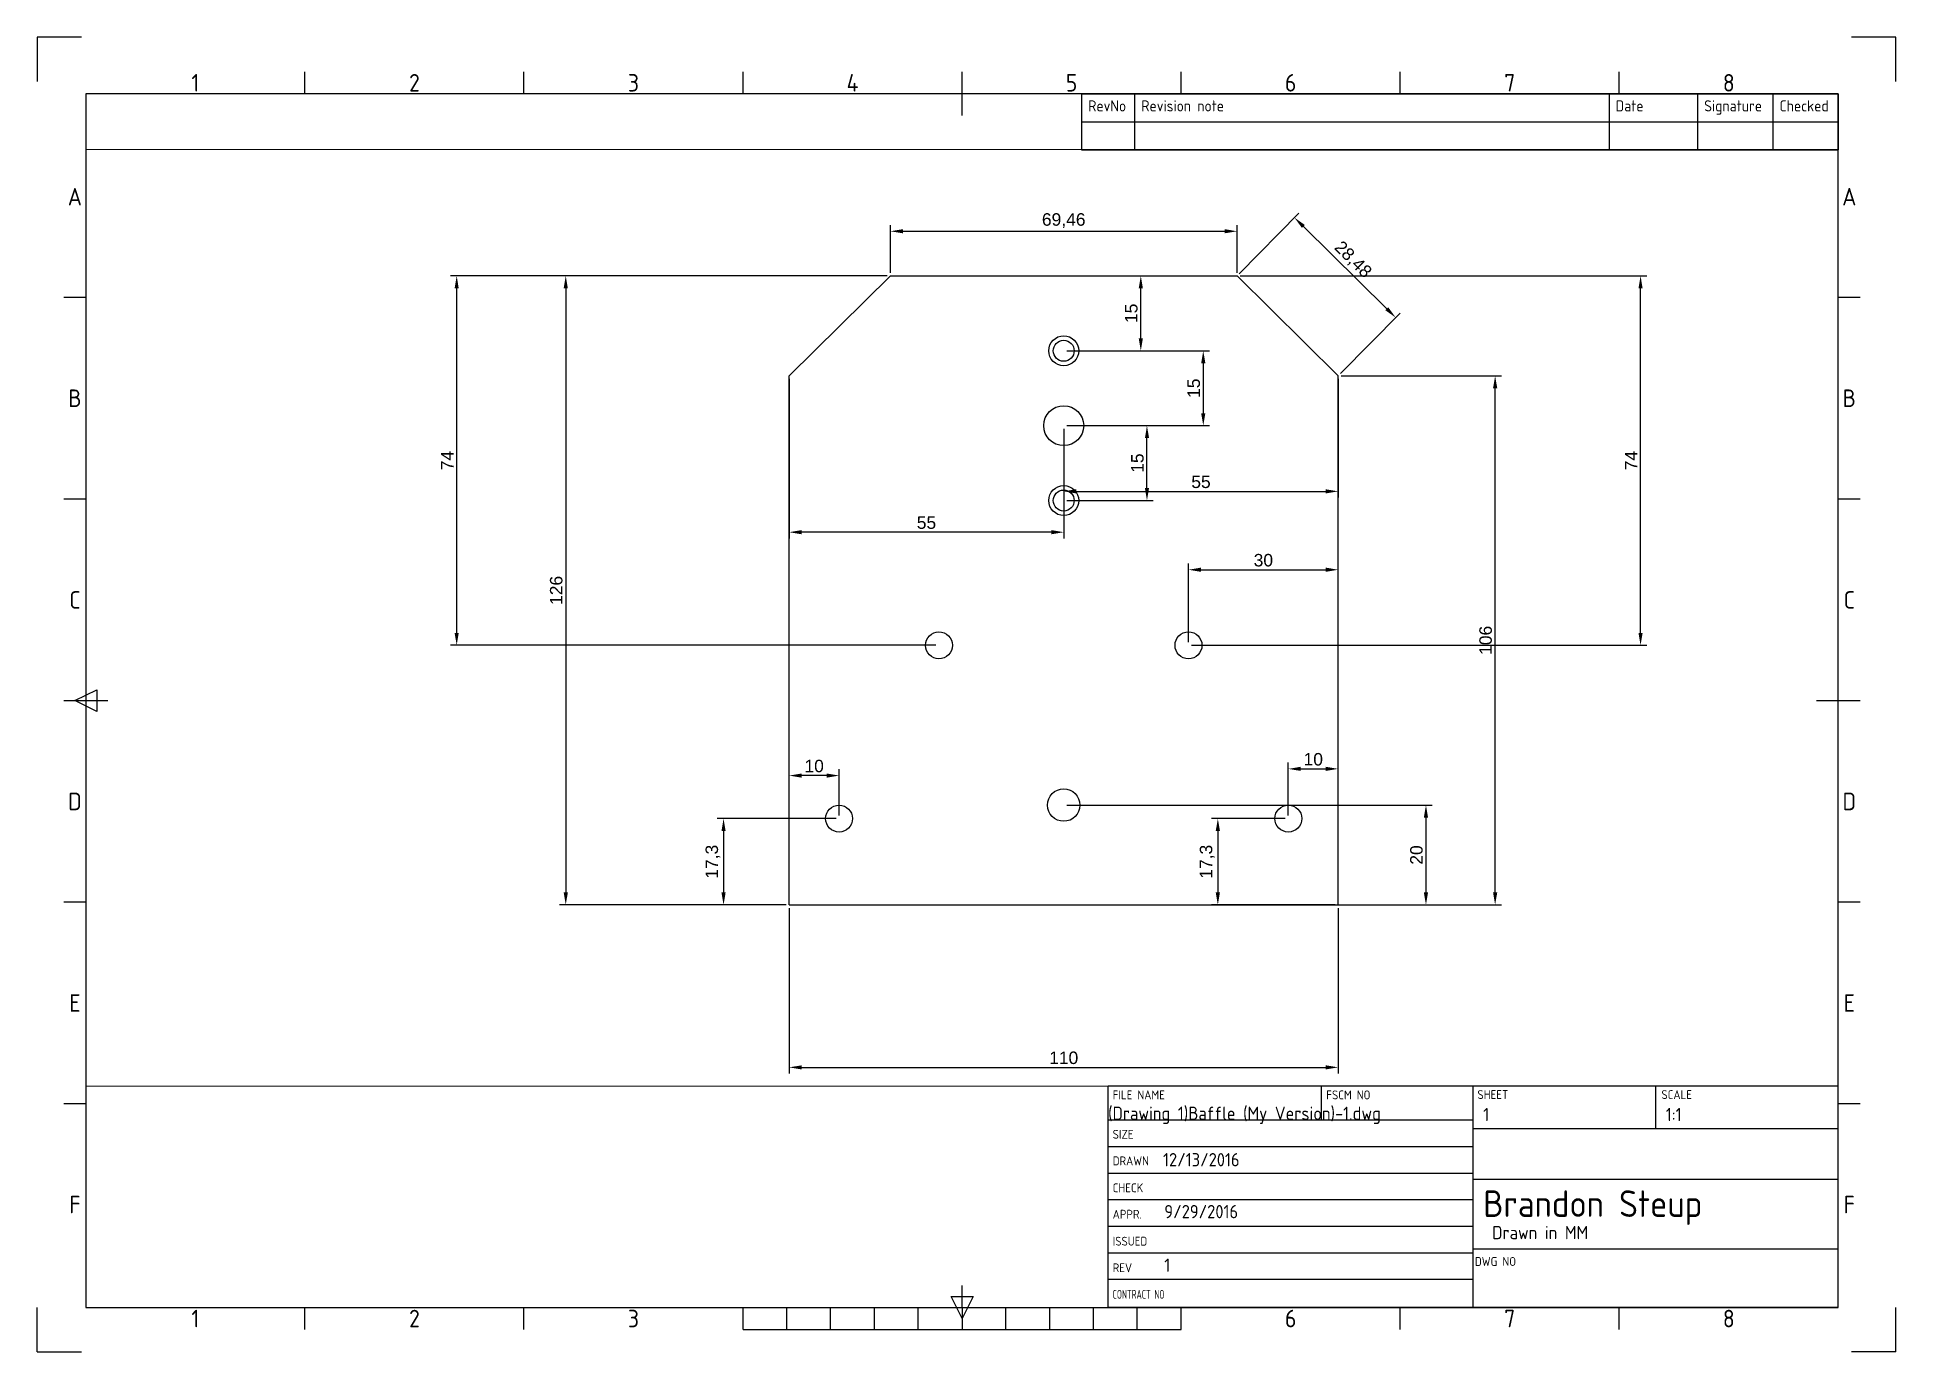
# Paper-space layout 'ISO A3 Title Block' of a CAD drawing. Header units: millimetres. Extents: x 0 to 420, y 0 to 297.
# The model-space entities are those that its viewports show. They can reach past a viewport. Long polylines and large blocks are cut down to what shows.
import ezdxf
from ezdxf.enums import TextEntityAlignment as Align

# ---------------------------------------------------------------- set-up
doc = ezdxf.new("R2010")
doc.units = ezdxf.units.MM
doc.layers.add('Title Block', color=7, linetype='Continuous')
doc.styles.add('ACISOTS', font='isocp.shx', dxfattribs={"height": 1})
doc.styles.add('ISO Proportional', font='isocp.shx')
doc.styles.get("Standard").update_dxf_attribs({"font": 'arial.ttf'})
doc.dimstyles.new('ISO-25', dxfattribs={"dimtxt": 2.5, "dimasz": 2.5, "dimexe": 1.25, "dimexo": 0.625, "dimtad": 1, "dimtxsty": 'Standard', "dimcen": 2.5, "dimadec": 0, "dimazin": 0, "dimtfac": 1, "dimtmove": 0, "dimatfit": 3, "dimfxl": 1, "dimarcsym": 0})

# ---------------------------------------------------------------- blocks, each defined once
blk = doc.blocks.new('*T24')
at = {"layer": 'Title Block', "color": 0, "lineweight": -2}
for p, q in [((0, 0), (12, 0)), ((0, 0), (0, -6.33)), ((12, 0), (119.19, 0)), ((12, 0), (12, -6.33)), ((119.19, 0), (139.19, 0)), ((119.19, 0), (119.19, -6.33)), ((139.19, 0), (156.21, 0)), ((139.19, 0), (139.19, -6.33)), ((156.21, 0), (171, 0)), ((156.21, 0), (156.21, -6.33)), ((171, 0), (171, -6.33)), ((0, -6.33), (12, -6.33)), ((0, -6.33), (0, -12.67)), ((12, -6.33), (119.19, -6.33)), ((12, -6.33), (12, -12.67)), ((119.19, -6.33), (139.19, -6.33)), ((119.19, -6.33), (119.19, -12.67)), ((139.19, -6.33), (156.21, -6.33)), ((139.19, -6.33), (139.19, -12.67)), ((156.21, -6.33), (171, -6.33)), ((156.21, -6.33), (156.21, -12.67)), ((171, -6.33), (171, -12.67)), ((0, -12.67), (12, -12.67)), ((12, -12.67), (119.19, -12.67)), ((119.19, -12.67), (139.19, -12.67)), ((139.19, -12.67), (156.21, -12.67)), ((156.21, -12.67), (171, -12.67))]:
    blk.add_line(p, q, dxfattribs=at)
at = {"layer": 'Title Block', "color": 0, "char_height": 2.5, "attachment_point": 1, "style": 'ISO Proportional'}
for s, insert, width in [('RevNo', (1.5, -1.5), 9), ('Revision note', (13.5, -1.5), 104.1871), ('Date', (120.69, -1.5), 17), ('Signature', (140.69, -1.5), 14.0204), ('Checked', (157.71, -1.5), 11.7925)]:
    blk.add_mtext(s, dxfattribs=dict(at, insert=insert, width=width))
blk = doc.blocks.new('Title Block')
at = {"layer": 'Title Block'}
for p, q in [((0, 297), (0, 287)), ((10, 297), (0, 297)), ((420, 297), (410, 297)), ((420, 287), (420, 297)), ((60.5, 284.23), (60.5, 289.18)), ((110, 284.23), (110, 289.18)), ((159.5, 284.23), (159.5, 289.18)), ((209, 279.28), (209, 289.18)), ((258.5, 284.23), (258.5, 289.18)), ((308, 284.23), (308, 289.18)), ((357.5, 284.23), (357.5, 289.18)), ((407, 284.23), (11, 284.23)), ((11, 284.23), (11, 10)), ((407, 10), (407, 284.23)), ((11, 238.19), (6.05, 238.19)), ((411.95, 238.19), (407, 238.19)), ((11, 192.66), (6.05, 192.66)), ((411.95, 192.66), (407, 192.66)), ((6.05, 147.12), (15.95, 147.12)), ((8.52, 147.12), (13.47, 149.59)), ((13.47, 144.64), (8.52, 147.12)), ((13.47, 149.59), (13.47, 144.64)), ((402.05, 147.12), (411.95, 147.12)), ((11, 101.58), (6.05, 101.58)), ((411.95, 101.58), (407, 101.58)), ((407, 60), (242, 60)), ((242, 10), (242, 60)), ((290.14, 60), (290.14, 52.38)), ((324.5, 10), (324.5, 60)), ((365.75, 50.35), (365.75, 60)), ((407, 10), (407, 60)), ((11, 56.03), (6.05, 56.03)), ((411.95, 56.03), (407, 56.03)), ((242, 52.38), (324.5, 52.38)), ((242, 46.38), (324.5, 46.38)), ((407, 50.35), (324.5, 50.35)), ((242, 40.38), (324.5, 40.38)), ((324.5, 39.01), (407, 39.01)), ((242, 34.38), (324.5, 34.38)), ((242, 28.38), (324.5, 28.38)), ((242, 22.38), (324.5, 22.38)), ((324.5, 23.29), (407, 23.29)), ((209, 10), (209, 14.95)), ((242, 16.38), (324.5, 16.38)), ((0, 0), (0, 10)), ((11, 10), (407, 10)), ((60.5, 5.05), (60.5, 10)), ((110, 5.05), (110, 10)), ((159.5, 5.05), (159.5, 10)), ((169.4, 5.05), (169.4, 10)), ((179.3, 5.05), (179.3, 10)), ((189.2, 5.05), (189.2, 10)), ((199.1, 5.05), (199.1, 10)), ((206.53, 12.47), (211.47, 12.47)), ((209, 7.52), (206.53, 12.47)), ((211.47, 12.47), (209, 7.52)), ((209, 10), (209, 5.05)), ((218.9, 5.05), (218.9, 10)), ((228.8, 5.05), (228.8, 10)), ((238.7, 5.05), (238.7, 10)), ((407, 10), (242, 10)), ((248.6, 5.05), (248.6, 10)), ((258.5, 5.05), (258.5, 10)), ((308, 5.05), (308, 10)), ((357.5, 5.05), (357.5, 10)), ((420, 0), (420, 10)), ((159.5, 5.05), (258.5, 5.05)), ((0, 0), (10, 0)), ((420, 0), (410, 0))]:
    blk.add_line(p, q, dxfattribs=at)
blk.add_blockref('*T24', (236, 284.23))
at = {"layer": 'Title Block', "style": 'ISO Proportional'}
for s, p in [('1', (35.75, 286.7)), ('2', (85.25, 286.7)), ('3', (134.75, 286.7)), ('4', (184.25, 286.7)), ('5', (233.75, 286.7)), ('6', (283.25, 286.7)), ('7', (332.75, 286.7)), ('8', (382.25, 286.7)), ('A', (8.52, 260.96)), ('A', (409.48, 260.96)), ('B', (8.52, 215.43)), ('B', (409.48, 215.43)), ('C', (8.52, 169.88)), ('C', (409.48, 169.88)), ('D', (8.52, 124.34)), ('D', (409.48, 124.34)), ('E', (8.52, 78.8)), ('E', (409.48, 78.8)), ('F', (8.52, 33.27)), ('F', (409.48, 33.27)), ('1', (35.75, 7.52)), ('2', (85.25, 7.52)), ('3', (134.75, 7.52)), ('6', (283.25, 7.52)), ('7', (332.75, 7.52)), ('8', (382.25, 7.52))]:
    blk.add_text(s, height=3.96, dxfattribs=at).set_placement(p, align=Align.MIDDLE)
at = {"layer": 'Title Block', "lineweight": 25, "style": 'ACISOTS'}
for s, p in [('FILE NAME', (243.03, 57.04)), ('FSCM NO', (291.3, 57.04)), ('SHEET', (325.45, 57.11)), ('SCALE', (367.03, 57.11)), ('SIZE', (243.03, 48.14)), ('DRAWN', (243.03, 42.14)), ('CHECK', (243.03, 36.05)), ('APPR.', (243.03, 30.08)), ('ISSUED', (243.03, 23.99)), ('REV', (243.03, 17.99))]:
    blk.add_text(s, height=2, dxfattribs=at).set_placement(p)
at = {"layer": 'Title Block', "lineweight": 25, "style": 'ACISOTS', "width": 0.683519}
blk.add_text('CONTRACT NO', height=2, dxfattribs=at).set_placement((243.03, 11.99))
at = {"layer": 'Title Block', "insert": (324.88, 21.41), "char_height": 2, "width": 8.8, "attachment_point": 1, "style": 'ACISOTS'}
blk.add_mtext('DWG NO', dxfattribs=at)
at = {"layer": 'Title Block', "lineweight": 35, "style": 'ACISOTS'}
for tag, p, height in [('FILE_NAME', (254.41, 53.9), 3), ('FSCM_NO', (293.68, 53.04), 3), ('SHEET', (326.77, 52.11), 3), ('SCALE', (368.02, 52.11), 3), ('SIZE', (254.7, 48.23), 3), ('DESIGN_ACTIVITY', (328.79, 43.14), 3.5), ('CHECK_DATE', (254.41, 41.9), 3), ('CHECK_DATE', (254.7, 36.14), 3), ('CHECKED_BY', (277.96, 36.14), 3), ('SHEETNAME', (326.77, 30.48), 6), ('APPROVAL_DATE', (254.7, 30.17), 3), ('APPROVED_BY', (277.96, 30.17), 3), ('ISSUE_DATE', (254.7, 24.08), 3), ('ISSUED_BY', (277.96, 24.08), 3), ('DRAWING_SUBTITLE', (328.79, 25.44), 3), ('REVISION', (254.7, 18.08), 3), ('SHEETNUMBER-NAME', (326.77, 11.76), 6), ('CONTRACT_NO', (254.7, 12.08), 3.5)]:
    blk.add_attdef(tag, p, '', height=height, dxfattribs=at)
blk = doc.blocks.new('*D2')
at = {"color": 0, "lineweight": -2, "transparency": 16777216}
for p, q in [((120.27, 226.62), (120.27, 236.19)), ((122.77, 234.94), (187.23, 234.94)), ((189.73, 226.62), (189.73, 236.19))]:
    blk.add_line(p, q, dxfattribs=at)
at = {"color": 0, "transparency": 16777216}
for points in [[(122.77, 235.36), (122.77, 234.53), (120.27, 234.94)], [(187.23, 235.36), (187.23, 234.53), (189.73, 234.94)]]:
    blk.add_solid(points, dxfattribs=at)
at = {"layer": 'Defpoints', "color": 0, "transparency": 16777216}
for p in [(189.73, 234.94), (120.27, 226), (189.73, 226)]:
    blk.add_point(p, dxfattribs=at)
at = {"color": 0, "transparency": 16777216, "insert": (155, 237.07), "char_height": 2.5, "attachment_point": 5}
blk.add_mtext('69,46', dxfattribs=at)
blk = doc.blocks.new('*D3')
at = {"color": 0, "lineweight": -2, "transparency": 16777216}
for p, q in [((210.62, 206), (242.69, 206)), ((241.44, 102.5), (241.44, 203.5)), ((210.62, 100), (242.69, 100))]:
    blk.add_line(p, q, dxfattribs=at)
at = {"color": 0, "transparency": 16777216}
for points in [[(241.02, 203.5), (241.86, 203.5), (241.44, 206)], [(241.02, 102.5), (241.86, 102.5), (241.44, 100)]]:
    blk.add_solid(points, dxfattribs=at)
at = {"layer": 'Defpoints', "color": 0, "transparency": 16777216}
for p in [(210, 206), (241.44, 206), (210, 100)]:
    blk.add_point(p, dxfattribs=at)
at = {"color": 0, "transparency": 16777216, "insert": (239.54, 153), "char_height": 2.5, "attachment_point": 5, "rotation": 90}
blk.add_mtext('106', dxfattribs=at)
blk = doc.blocks.new('*D4')
at = {"color": 0, "lineweight": -2, "transparency": 16777216}
for p, q in [((190.17, 226.44), (202.12, 238.55)), ((203.02, 235.91), (219.73, 219.42)), ((210.44, 206.44), (222.39, 218.55))]:
    blk.add_line(p, q, dxfattribs=at)
at = {"color": 0, "transparency": 16777216}
for points in [[(203.31, 236.2), (202.73, 235.61), (201.24, 237.66)], [(220.02, 219.72), (219.44, 219.12), (221.51, 217.66)]]:
    blk.add_solid(points, dxfattribs=at)
at = {"layer": 'Defpoints', "color": 0, "transparency": 16777216}
for p in [(189.73, 226), (221.51, 217.66), (210, 206)]:
    blk.add_point(p, dxfattribs=at)
at = {"color": 0, "transparency": 16777216, "insert": (212.87, 229.18), "char_height": 2.5, "attachment_point": 5, "rotation": 315.3841}
blk.add_mtext('28,48', dxfattribs=at)
blk = doc.blocks.new('*D5')
at = {"color": 0, "lineweight": -2, "transparency": 16777216}
for p, q in [((119.64, 226), (53.98, 226)), ((55.23, 223.5), (55.23, 102.5)), ((99.38, 100), (53.98, 100))]:
    blk.add_line(p, q, dxfattribs=at)
at = {"color": 0, "transparency": 16777216}
for points in [[(54.81, 223.5), (55.65, 223.5), (55.23, 226)], [(54.81, 102.5), (55.65, 102.5), (55.23, 100)]]:
    blk.add_solid(points, dxfattribs=at)
at = {"layer": 'Defpoints', "color": 0, "transparency": 16777216}
for p in [(120.27, 226), (55.23, 100), (100, 100)]:
    blk.add_point(p, dxfattribs=at)
at = {"color": 0, "transparency": 16777216, "insert": (53.33, 163), "char_height": 2.5, "attachment_point": 5, "rotation": 90}
blk.add_mtext('126', dxfattribs=at)
blk = doc.blocks.new('*D6')
at = {"color": 0, "lineweight": -2, "transparency": 16777216}
for p, q in [((100, 99.38), (100, 66.21)), ((210, 99.38), (210, 66.21)), ((102.5, 67.46), (207.5, 67.46))]:
    blk.add_line(p, q, dxfattribs=at)
at = {"color": 0, "transparency": 16777216}
for points in [[(102.5, 67.87), (102.5, 67.04), (100, 67.46)], [(207.5, 67.87), (207.5, 67.04), (210, 67.46)]]:
    blk.add_solid(points, dxfattribs=at)
at = {"layer": 'Defpoints', "color": 0, "transparency": 16777216}
for p in [(100, 100), (210, 100), (210, 67.46)]:
    blk.add_point(p, dxfattribs=at)
at = {"color": 0, "transparency": 16777216, "insert": (155, 69.36), "char_height": 2.5, "attachment_point": 5}
blk.add_mtext('110', dxfattribs=at)
blk = doc.blocks.new('*D7')
at = {"color": 0, "lineweight": -2, "transparency": 16777216}
for p, q in [((155.62, 120), (228.83, 120)), ((227.58, 117.5), (227.58, 102.5)), ((155.62, 100), (228.83, 100))]:
    blk.add_line(p, q, dxfattribs=at)
at = {"color": 0, "transparency": 16777216}
for points in [[(227.16, 117.5), (227.99, 117.5), (227.58, 120)], [(227.16, 102.5), (227.99, 102.5), (227.58, 100)]]:
    blk.add_solid(points, dxfattribs=at)
at = {"layer": 'Defpoints', "color": 0, "transparency": 16777216}
for p in [(155, 120), (155, 100), (227.58, 100)]:
    blk.add_point(p, dxfattribs=at)
at = {"color": 0, "transparency": 16777216, "insert": (225.68, 110), "char_height": 2.5, "attachment_point": 5, "rotation": 90}
blk.add_mtext('20', dxfattribs=at)
blk = doc.blocks.new('*D8')
at = {"color": 0, "lineweight": -2, "transparency": 16777216}
for p, q in [((199.38, 117.3), (184.63, 117.3)), ((185.88, 114.8), (185.88, 102.5)), ((209.38, 100), (184.63, 100))]:
    blk.add_line(p, q, dxfattribs=at)
at = {"color": 0, "transparency": 16777216}
for points in [[(185.46, 114.8), (186.3, 114.8), (185.88, 117.3)], [(185.46, 102.5), (186.3, 102.5), (185.88, 100)]]:
    blk.add_solid(points, dxfattribs=at)
at = {"layer": 'Defpoints', "color": 0, "transparency": 16777216}
for p in [(200, 117.3), (185.88, 100), (210, 100)]:
    blk.add_point(p, dxfattribs=at)
at = {"color": 0, "transparency": 16777216, "insert": (183.75, 108.65), "char_height": 2.5, "attachment_point": 5, "rotation": 90}
blk.add_mtext('17,3', dxfattribs=at)
blk = doc.blocks.new('*D9')
at = {"color": 0, "lineweight": -2, "transparency": 16777216}
for p, q in [((109.38, 117.3), (85.6, 117.3)), ((86.85, 114.8), (86.85, 102.5)), ((99.38, 100), (85.6, 100))]:
    blk.add_line(p, q, dxfattribs=at)
at = {"color": 0, "transparency": 16777216}
for points in [[(86.43, 114.8), (87.26, 114.8), (86.85, 117.3)], [(86.43, 102.5), (87.26, 102.5), (86.85, 100)]]:
    blk.add_solid(points, dxfattribs=at)
at = {"layer": 'Defpoints', "color": 0, "transparency": 16777216}
for p in [(110, 117.3), (86.85, 100), (100, 100)]:
    blk.add_point(p, dxfattribs=at)
at = {"color": 0, "transparency": 16777216, "insert": (84.72, 108.65), "char_height": 2.5, "attachment_point": 5, "rotation": 90}
blk.add_mtext('17,3', dxfattribs=at)
blk = doc.blocks.new('*D10')
at = {"color": 0, "lineweight": -2, "transparency": 16777216}
for p, q in [((100, 117.92), (100, 127.16)), ((110, 117.92), (110, 127.16)), ((107.5, 125.91), (102.5, 125.91))]:
    blk.add_line(p, q, dxfattribs=at)
at = {"color": 0, "transparency": 16777216}
for points in [[(102.5, 126.33), (102.5, 125.49), (100, 125.91)], [(107.5, 126.33), (107.5, 125.49), (110, 125.91)]]:
    blk.add_solid(points, dxfattribs=at)
at = {"layer": 'Defpoints', "color": 0, "transparency": 16777216}
for p in [(100, 125.91), (100, 117.3), (110, 117.3)]:
    blk.add_point(p, dxfattribs=at)
at = {"color": 0, "transparency": 16777216, "insert": (105, 127.81), "char_height": 2.5, "attachment_point": 5}
blk.add_mtext('10', dxfattribs=at)
blk = doc.blocks.new('*D11')
at = {"color": 0, "lineweight": -2, "transparency": 16777216}
for p, q in [((200, 117.92), (200, 128.5)), ((202.5, 127.25), (207.5, 127.25)), ((210, 120.62), (210, 128.5))]:
    blk.add_line(p, q, dxfattribs=at)
at = {"color": 0, "transparency": 16777216}
for points in [[(202.5, 127.67), (202.5, 126.84), (200, 127.25)], [(207.5, 127.67), (207.5, 126.84), (210, 127.25)]]:
    blk.add_solid(points, dxfattribs=at)
at = {"layer": 'Defpoints', "color": 0, "transparency": 16777216}
for p in [(210, 127.25), (210, 120), (200, 117.3)]:
    blk.add_point(p, dxfattribs=at)
at = {"color": 0, "transparency": 16777216, "insert": (205, 129.16), "char_height": 2.5, "attachment_point": 5}
blk.add_mtext('10', dxfattribs=at)
blk = doc.blocks.new('*D12')
at = {"color": 0, "lineweight": -2, "transparency": 16777216}
for p, q in [((180, 152.62), (180, 168.39)), ((210, 152.62), (210, 168.39)), ((182.5, 167.14), (207.5, 167.14))]:
    blk.add_line(p, q, dxfattribs=at)
at = {"color": 0, "transparency": 16777216}
for points in [[(182.5, 167.56), (182.5, 166.72), (180, 167.14)], [(207.5, 167.56), (207.5, 166.72), (210, 167.14)]]:
    blk.add_solid(points, dxfattribs=at)
at = {"layer": 'Defpoints', "color": 0, "transparency": 16777216}
for p in [(210, 167.14), (180, 152), (210, 152)]:
    blk.add_point(p, dxfattribs=at)
at = {"color": 0, "transparency": 16777216, "insert": (195, 169.04), "char_height": 2.5, "attachment_point": 5}
blk.add_mtext('30', dxfattribs=at)
blk = doc.blocks.new('*D13')
at = {"color": 0, "lineweight": -2, "transparency": 16777216}
for p, q in [((190.35, 226), (271.83, 226)), ((270.58, 154.5), (270.58, 223.5)), ((180.62, 152), (271.83, 152))]:
    blk.add_line(p, q, dxfattribs=at)
at = {"color": 0, "transparency": 16777216}
for points in [[(270.16, 223.5), (270.99, 223.5), (270.58, 226)], [(270.16, 154.5), (270.99, 154.5), (270.58, 152)]]:
    blk.add_solid(points, dxfattribs=at)
at = {"layer": 'Defpoints', "color": 0, "transparency": 16777216}
for p in [(189.73, 226), (270.58, 226), (180, 152)]:
    blk.add_point(p, dxfattribs=at)
at = {"color": 0, "transparency": 16777216, "insert": (268.7, 189), "char_height": 2.5, "attachment_point": 5, "rotation": 90}
blk.add_mtext('74', dxfattribs=at)
blk = doc.blocks.new('*D14')
at = {"color": 0, "lineweight": -2, "transparency": 16777216}
for p, q in [((119.64, 226), (32.13, 226)), ((33.38, 154.5), (33.38, 223.5)), ((129.38, 152), (32.13, 152))]:
    blk.add_line(p, q, dxfattribs=at)
at = {"color": 0, "transparency": 16777216}
for points in [[(32.96, 223.5), (33.79, 223.5), (33.38, 226)], [(32.96, 154.5), (33.79, 154.5), (33.38, 152)]]:
    blk.add_solid(points, dxfattribs=at)
at = {"layer": 'Defpoints', "color": 0, "transparency": 16777216}
for p in [(33.38, 226), (120.27, 226), (130, 152)]:
    blk.add_point(p, dxfattribs=at)
at = {"color": 0, "transparency": 16777216, "insert": (31.5, 189), "char_height": 2.5, "attachment_point": 5, "rotation": 90}
blk.add_mtext('74', dxfattribs=at)
blk = doc.blocks.new('*D15')
at = {"color": 0, "lineweight": -2, "transparency": 16777216}
for p, q in [((155.62, 196), (172.93, 196)), ((171.68, 183.5), (171.68, 193.5)), ((155.62, 181), (172.93, 181))]:
    blk.add_line(p, q, dxfattribs=at)
at = {"color": 0, "transparency": 16777216}
for points in [[(171.27, 193.5), (172.1, 193.5), (171.68, 196)], [(171.27, 183.5), (172.1, 183.5), (171.68, 181)]]:
    blk.add_solid(points, dxfattribs=at)
at = {"layer": 'Defpoints', "color": 0, "transparency": 16777216}
for p in [(155, 196), (171.68, 196), (155, 181)]:
    blk.add_point(p, dxfattribs=at)
at = {"color": 0, "transparency": 16777216, "insert": (169.78, 188.5), "char_height": 2.5, "attachment_point": 5, "rotation": 90}
blk.add_mtext('15', dxfattribs=at)
blk = doc.blocks.new('*D16')
at = {"color": 0, "lineweight": -2, "transparency": 16777216}
for p, q in [((155.62, 226), (171.7, 226)), ((170.45, 213.5), (170.45, 223.5)), ((155.62, 211), (171.7, 211))]:
    blk.add_line(p, q, dxfattribs=at)
at = {"color": 0, "transparency": 16777216}
for points in [[(170.03, 223.5), (170.86, 223.5), (170.45, 226)], [(170.03, 213.5), (170.86, 213.5), (170.45, 211)]]:
    blk.add_solid(points, dxfattribs=at)
at = {"layer": 'Defpoints', "color": 0, "transparency": 16777216}
for p in [(155, 226), (170.45, 226), (155, 211)]:
    blk.add_point(p, dxfattribs=at)
at = {"color": 0, "transparency": 16777216, "insert": (168.55, 218.5), "char_height": 2.5, "attachment_point": 5, "rotation": 90}
blk.add_mtext('15', dxfattribs=at)
blk = doc.blocks.new('*D17')
at = {"color": 0, "lineweight": -2, "transparency": 16777216}
for p, q in [((155.62, 211), (184.21, 211)), ((182.96, 208.5), (182.96, 198.5)), ((155.78, 196), (184.21, 196))]:
    blk.add_line(p, q, dxfattribs=at)
at = {"color": 0, "transparency": 16777216}
for points in [[(182.54, 208.5), (183.38, 208.5), (182.96, 211)], [(182.54, 198.5), (183.38, 198.5), (182.96, 196)]]:
    blk.add_solid(points, dxfattribs=at)
at = {"layer": 'Defpoints', "color": 0, "transparency": 16777216}
for p in [(155, 211), (155.15, 196), (182.96, 196)]:
    blk.add_point(p, dxfattribs=at)
at = {"color": 0, "transparency": 16777216, "insert": (181.06, 203.5), "char_height": 2.5, "attachment_point": 5, "rotation": 90}
blk.add_mtext('15', dxfattribs=at)
blk = doc.blocks.new('*D20')
at = {"color": 0, "lineweight": -2, "transparency": 16777216}
for p, q in [((210, 205.38), (210, 181.59)), ((155, 195.38), (155, 181.59)), ((157.5, 182.84), (207.5, 182.84))]:
    blk.add_line(p, q, dxfattribs=at)
at = {"color": 0, "transparency": 16777216}
for points in [[(157.5, 183.26), (157.5, 182.43), (155, 182.84)], [(207.5, 183.26), (207.5, 182.43), (210, 182.84)]]:
    blk.add_solid(points, dxfattribs=at)
at = {"layer": 'Defpoints', "color": 0, "transparency": 16777216}
for p in [(210, 206), (155, 196), (210, 182.84)]:
    blk.add_point(p, dxfattribs=at)
at = {"color": 0, "transparency": 16777216, "insert": (182.5, 184.74), "char_height": 2.5, "attachment_point": 5}
blk.add_mtext('55', dxfattribs=at)
blk = doc.blocks.new('*D21')
at = {"color": 0, "lineweight": -2, "transparency": 16777216}
for p, q in [((100, 205.38), (100, 173.41)), ((155, 195.38), (155, 173.41)), ((152.5, 174.66), (102.5, 174.66))]:
    blk.add_line(p, q, dxfattribs=at)
at = {"color": 0, "transparency": 16777216}
for points in [[(102.5, 175.08), (102.5, 174.24), (100, 174.66)], [(152.5, 175.08), (152.5, 174.24), (155, 174.66)]]:
    blk.add_solid(points, dxfattribs=at)
at = {"layer": 'Defpoints', "color": 0, "transparency": 16777216}
for p in [(100, 206), (155, 196), (100, 174.66)]:
    blk.add_point(p, dxfattribs=at)
at = {"color": 0, "transparency": 16777216, "insert": (127.5, 176.56), "char_height": 2.5, "attachment_point": 5}
blk.add_mtext('55', dxfattribs=at)

msp = doc.modelspace()

# ---------------------------------------------------------------- linework, layer by layer
for p, q in [((120.27, 226), (100, 206)), ((120.27, 226), (189.73, 226)), ((189.73, 226), (210, 206)), ((100, 100), (100, 206)), ((210, 100), (210, 206)), ((100, 100), (210, 100))]:
    msp.add_line(p, q)
for centre, radius in [((155, 211), 3), ((155, 211), 2.1), ((155, 196), 4), ((155, 181), 3), ((155, 181), 2.1), ((130, 152), 2.7), ((180, 152), 2.7), ((155, 120), 3.25), ((110, 117.3), 2.7), ((200, 117.3), 2.7)]:
    msp.add_circle(centre, radius)

# ---------------------------------------------------------------- dimensions: what is measured, and where the dimension line sits
for base, p1, p2, picture, middle in [((189.73, 234.942), (120.27, 226), (189.73, 226), '*D2', (155, 237.069)), ((100, 174.661), (155, 196), (100, 206), '*D21', (127.5, 176.557)), ((210, 182.845), (155, 196), (210, 206), '*D20', (182.5, 184.741)), ((210, 167.142), (180, 152), (210, 152), '*D12', (195, 169.044)), ((210, 127.254), (200, 117.3), (210, 120), '*D11', (205, 129.156)), ((100, 125.909), (110, 117.3), (100, 117.3), '*D10', (105, 127.81)), ((210, 67.455), (100, 100), (210, 100), '*D6', (155, 69.357))]:
    dim = msp.add_linear_dim(base=base, p1=p1, p2=p2, dimstyle='ISO-25')
    dim.commit()
    dim.dimension.update_dxf_attribs({"geometry": picture, "text_midpoint": middle})
dim = msp.add_aligned_dim(p1=(189.73, 226), p2=(210, 206), distance=16.386, dimstyle='ISO-25')
dim.commit()
dim.dimension.update_dxf_attribs({"geometry": '*D4', "text_midpoint": (212.868, 229.178)})
for base, p1, p2, picture, middle in [((33.377, 226), (130, 152), (120.27, 226), '*D14', (31.502, 189)), ((55.228, 100), (120.27, 226), (100, 100), '*D5', (53.327, 163)), ((170.447, 226), (155, 211), (155, 226), '*D16', (168.545, 218.5)), ((270.578, 226), (180, 152), (189.73, 226), '*D13', (268.703, 189)), ((182.961, 196), (155, 211), (155.155, 196), '*D17', (181.06, 203.5)), ((241.441, 206), (210, 100), (210, 206), '*D3', (239.54, 153)), ((171.682, 196), (155, 181), (155, 196), '*D15', (169.781, 188.5)), ((227.578, 100), (155, 120), (155, 100), '*D7', (225.677, 110)), ((86.847, 100), (110, 117.3), (100, 100), '*D9', (84.72, 108.65)), ((185.88, 100), (200, 117.3), (210, 100), '*D8', (183.752, 108.65))]:
    dim = msp.add_linear_dim(base=base, p1=p1, p2=p2, angle=90, dimstyle='ISO-25')
    dim.commit()
    dim.dimension.update_dxf_attribs({"geometry": picture, "text_midpoint": middle})

psp = doc.layouts.new('ISO A3 Title Block')

# ---------------------------------------------------------------- block references
ref = psp.add_blockref('Title Block', (0, 0))
ref.add_attrib('SHEETNAME', 'Brandon Steup', (326.77, 30.48), dxfattribs={"layer": 'Title Block', "lineweight": 35, "height": 6, "style": 'ACISOTS'})
ref.add_attrib('SCALE', '1:1', (368.02, 52.11), dxfattribs={"layer": 'Title Block', "lineweight": 35, "height": 3, "style": 'ACISOTS'})
ref.add_attrib('SHEET', '1', (326.77, 52.11), dxfattribs={"layer": 'Title Block', "lineweight": 35, "height": 3, "style": 'ACISOTS'})
ref.add_attrib('FILE_NAME', '(Drawing 1)Baffle (My Version)-1.dwg', (242, 52.38), dxfattribs={"layer": 'Title Block', "lineweight": 35, "height": 3, "style": 'ACISOTS'})
ref.add_attrib('CHECK_DATE', '12/13/2016', (254.41, 41.9), dxfattribs={"layer": 'Title Block', "lineweight": 35, "height": 3, "style": 'ACISOTS'})
ref.add_attrib('REVISION', '1', (254.7, 18.08), dxfattribs={"layer": 'Title Block', "lineweight": 35, "height": 3, "style": 'ACISOTS'})
ref.add_attrib('APPROVAL_DATE', '9/29/2016', (254.7, 30.17), dxfattribs={"layer": 'Title Block', "lineweight": 35, "height": 3, "style": 'ACISOTS'})
ref.add_attrib('DRAWING_SUBTITLE', 'Drawn in MM', (328.79, 25.44), dxfattribs={"layer": 'Title Block', "lineweight": 35, "height": 3, "style": 'ACISOTS'})

# ---------------------------------------------------------------- viewports
at = {"layer": '0', "view_target_point": (150.995, 152.428)}
psp.add_viewport(center=(209, 165.81), size=(396, 211.6258), view_center_point=(-16.359, 5.069), view_height=187.63957, dxfattribs=at)

doc.saveas('drawing.dxf')
